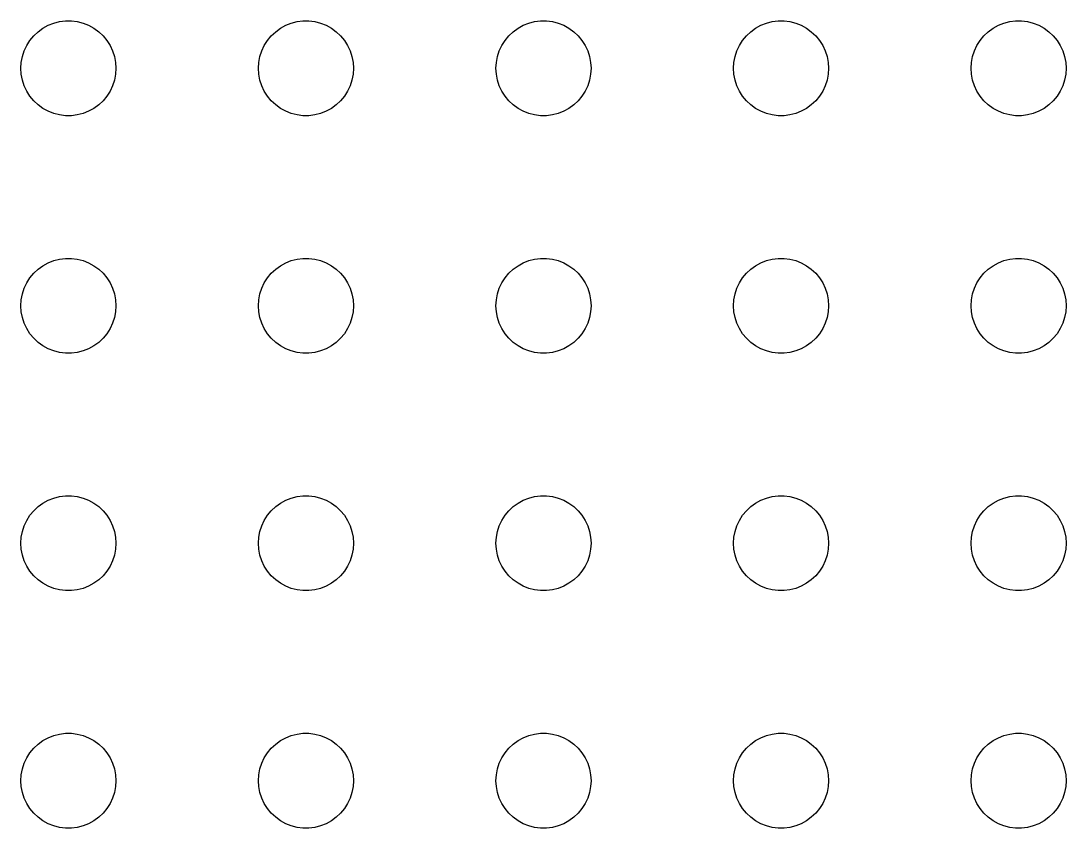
# Model space of a CAD drawing. Header units: metres. Extents: x -134 to 134, y 62 to 166.
# Drawn here: x 66 to 99, y 112.5 to 138 of the extents above; entities that cross this region are included whole.
import ezdxf

# ---------------------------------------------------------------- set-up
doc = ezdxf.new("R2010")
doc.units = ezdxf.units.M

msp = doc.modelspace()

# ---------------------------------------------------------------- linework, layer by layer
for p, q in [((67.0365, 137.927), (67.2189, 137.973)), ((67.2189, 137.973), (67.4058, 137.997)), ((67.4058, 137.997), (67.5942, 137.997)), ((67.5942, 137.997), (67.7811, 137.973)), ((67.7811, 137.973), (67.9635, 137.927)), ((74.5365, 137.927), (74.7189, 137.973)), ((74.7189, 137.973), (74.9058, 137.997)), ((74.9058, 137.997), (75.0942, 137.997)), ((75.0942, 137.997), (75.2811, 137.973)), ((75.2811, 137.973), (75.4635, 137.927)), ((82.0365, 137.927), (82.2189, 137.973)), ((82.2189, 137.973), (82.4058, 137.997)), ((82.4058, 137.997), (82.5942, 137.997)), ((82.5942, 137.997), (82.7811, 137.973)), ((82.7811, 137.973), (82.9635, 137.927)), ((89.5365, 137.927), (89.7189, 137.973)), ((89.7189, 137.973), (89.9058, 137.997)), ((89.9058, 137.997), (90.0942, 137.997)), ((90.0942, 137.997), (90.2811, 137.973)), ((90.2811, 137.973), (90.4635, 137.927)), ((97.0365, 137.927), (97.2189, 137.973)), ((97.2189, 137.973), (97.4058, 137.997)), ((97.4058, 137.997), (97.5942, 137.997)), ((97.5942, 137.997), (97.7811, 137.973)), ((97.7811, 137.973), (97.9635, 137.927)), ((66.4065, 137.527), (66.5439, 137.656)), ((66.5439, 137.656), (66.6963, 137.766)), ((66.6963, 137.766), (66.8613, 137.857)), ((66.8613, 137.857), (67.0365, 137.927)), ((67.9635, 137.927), (68.1387, 137.857)), ((68.1387, 137.857), (68.3037, 137.766)), ((68.3037, 137.766), (68.4561, 137.656)), ((68.4561, 137.656), (68.5934, 137.527)), ((73.9065, 137.527), (74.0439, 137.656)), ((74.0439, 137.656), (74.1963, 137.766)), ((74.1963, 137.766), (74.3613, 137.857)), ((74.3613, 137.857), (74.5365, 137.927)), ((75.4635, 137.927), (75.6387, 137.857)), ((75.6387, 137.857), (75.8037, 137.766)), ((75.8037, 137.766), (75.9561, 137.656)), ((75.9561, 137.656), (76.0934, 137.527)), ((81.4065, 137.527), (81.5439, 137.656)), ((81.5439, 137.656), (81.6963, 137.766)), ((81.6963, 137.766), (81.8613, 137.857)), ((81.8613, 137.857), (82.0365, 137.927)), ((82.9635, 137.927), (83.1387, 137.857)), ((83.1387, 137.857), (83.3037, 137.766)), ((83.3037, 137.766), (83.4561, 137.656)), ((83.4561, 137.656), (83.5934, 137.527)), ((88.9065, 137.527), (89.0439, 137.656)), ((89.0439, 137.656), (89.1963, 137.766)), ((89.1963, 137.766), (89.3613, 137.857)), ((89.3613, 137.857), (89.5365, 137.927)), ((90.4635, 137.927), (90.6387, 137.857)), ((90.6387, 137.857), (90.8037, 137.766)), ((90.8037, 137.766), (90.9561, 137.656)), ((90.9561, 137.656), (91.0934, 137.527)), ((96.4065, 137.527), (96.5439, 137.656)), ((96.5439, 137.656), (96.6963, 137.766)), ((96.6963, 137.766), (96.8613, 137.857)), ((96.8613, 137.857), (97.0365, 137.927)), ((97.9635, 137.927), (98.1387, 137.857)), ((98.1387, 137.857), (98.3037, 137.766)), ((98.3037, 137.766), (98.4561, 137.656)), ((98.4561, 137.656), (98.5934, 137.527)), ((66.1855, 137.223), (66.2865, 137.382)), ((66.2865, 137.382), (66.4065, 137.527)), ((68.5934, 137.527), (68.7135, 137.382)), ((68.7135, 137.382), (68.8145, 137.223)), ((73.6855, 137.223), (73.7865, 137.382)), ((73.7865, 137.382), (73.9065, 137.527)), ((76.0934, 137.527), (76.2135, 137.382)), ((76.2135, 137.382), (76.3145, 137.223)), ((81.1855, 137.223), (81.2865, 137.382)), ((81.2865, 137.382), (81.4065, 137.527)), ((83.5934, 137.527), (83.7135, 137.382)), ((83.7135, 137.382), (83.8145, 137.223)), ((88.6855, 137.223), (88.7865, 137.382)), ((88.7865, 137.382), (88.9065, 137.527)), ((91.0934, 137.527), (91.2135, 137.382)), ((91.2135, 137.382), (91.3145, 137.223)), ((96.1855, 137.223), (96.2865, 137.382)), ((96.2865, 137.382), (96.4065, 137.527)), ((98.5934, 137.527), (98.7135, 137.382)), ((98.7135, 137.382), (98.8145, 137.223)), ((66.0471, 136.873), (66.1053, 137.052)), ((66.1053, 137.052), (66.1855, 137.223)), ((68.8145, 137.223), (68.8947, 137.052)), ((68.8947, 137.052), (68.9529, 136.873)), ((73.5471, 136.873), (73.6053, 137.052)), ((73.6053, 137.052), (73.6855, 137.223)), ((76.3145, 137.223), (76.3947, 137.052)), ((76.3947, 137.052), (76.4529, 136.873)), ((81.0471, 136.873), (81.1053, 137.052)), ((81.1053, 137.052), (81.1855, 137.223)), ((83.8145, 137.223), (83.8947, 137.052)), ((83.8947, 137.052), (83.9529, 136.873)), ((88.5471, 136.873), (88.6053, 137.052)), ((88.6053, 137.052), (88.6855, 137.223)), ((91.3145, 137.223), (91.3947, 137.052)), ((91.3947, 137.052), (91.4529, 136.873)), ((96.0471, 136.873), (96.1053, 137.052)), ((96.1053, 137.052), (96.1855, 137.223)), ((98.8145, 137.223), (98.8947, 137.052)), ((98.8947, 137.052), (98.9529, 136.873)), ((66, 136.5), (66.0118, 136.688)), ((66.0118, 136.688), (66.0471, 136.873)), ((68.9529, 136.873), (68.9882, 136.688)), ((68.9882, 136.688), (69, 136.5)), ((73.5, 136.5), (73.5118, 136.688)), ((73.5118, 136.688), (73.5471, 136.873)), ((76.4529, 136.873), (76.4882, 136.688)), ((76.4882, 136.688), (76.5, 136.5)), ((81, 136.5), (81.0118, 136.688)), ((81.0118, 136.688), (81.0471, 136.873)), ((83.9529, 136.873), (83.9882, 136.688)), ((83.9882, 136.688), (84, 136.5)), ((88.5, 136.5), (88.5118, 136.688)), ((88.5118, 136.688), (88.5471, 136.873)), ((91.4529, 136.873), (91.4882, 136.688)), ((91.4882, 136.688), (91.5, 136.5)), ((96, 136.5), (96.0118, 136.688)), ((96.0118, 136.688), (96.0471, 136.873)), ((98.9529, 136.873), (98.9882, 136.688)), ((98.9882, 136.688), (99, 136.5)), ((66.0118, 136.312), (66, 136.5)), ((66.0471, 136.127), (66.0118, 136.312)), ((68.9882, 136.312), (68.9529, 136.127)), ((69, 136.5), (68.9882, 136.312)), ((73.5118, 136.312), (73.5, 136.5)), ((73.5471, 136.127), (73.5118, 136.312)), ((76.4882, 136.312), (76.4529, 136.127)), ((76.5, 136.5), (76.4882, 136.312)), ((81.0118, 136.312), (81, 136.5)), ((81.0471, 136.127), (81.0118, 136.312)), ((83.9882, 136.312), (83.9529, 136.127)), ((84, 136.5), (83.9882, 136.312)), ((88.5118, 136.312), (88.5, 136.5)), ((88.5471, 136.127), (88.5118, 136.312)), ((91.4882, 136.312), (91.4529, 136.127)), ((91.5, 136.5), (91.4882, 136.312)), ((96.0118, 136.312), (96, 136.5)), ((96.0471, 136.127), (96.0118, 136.312)), ((98.9882, 136.312), (98.9529, 136.127)), ((99, 136.5), (98.9882, 136.312)), ((66.1053, 135.948), (66.0471, 136.127)), ((68.9529, 136.127), (68.8947, 135.948)), ((73.6053, 135.948), (73.5471, 136.127)), ((76.4529, 136.127), (76.3947, 135.948)), ((81.1053, 135.948), (81.0471, 136.127)), ((83.9529, 136.127), (83.8947, 135.948)), ((88.6053, 135.948), (88.5471, 136.127)), ((91.4529, 136.127), (91.3947, 135.948)), ((96.1053, 135.948), (96.0471, 136.127)), ((98.9529, 136.127), (98.8947, 135.948)), ((66.1855, 135.777), (66.1053, 135.948)), ((66.2865, 135.618), (66.1855, 135.777)), ((68.8145, 135.777), (68.7135, 135.618)), ((68.8947, 135.948), (68.8145, 135.777)), ((73.6855, 135.777), (73.6053, 135.948)), ((73.7865, 135.618), (73.6855, 135.777)), ((76.3145, 135.777), (76.2135, 135.618)), ((76.3947, 135.948), (76.3145, 135.777)), ((81.1855, 135.777), (81.1053, 135.948)), ((81.2865, 135.618), (81.1855, 135.777)), ((83.8145, 135.777), (83.7135, 135.618)), ((83.8947, 135.948), (83.8145, 135.777)), ((88.6855, 135.777), (88.6053, 135.948)), ((88.7865, 135.618), (88.6855, 135.777)), ((91.3145, 135.777), (91.2135, 135.618)), ((91.3947, 135.948), (91.3145, 135.777)), ((96.1855, 135.777), (96.1053, 135.948)), ((96.2865, 135.618), (96.1855, 135.777)), ((98.8145, 135.777), (98.7135, 135.618)), ((98.8947, 135.948), (98.8145, 135.777)), ((66.4065, 135.473), (66.2865, 135.618)), ((66.5439, 135.344), (66.4065, 135.473)), ((66.6963, 135.234), (66.5439, 135.344)), ((68.4561, 135.344), (68.3037, 135.234)), ((68.5934, 135.473), (68.4561, 135.344)), ((68.7135, 135.618), (68.5934, 135.473)), ((73.9065, 135.473), (73.7865, 135.618)), ((74.0439, 135.344), (73.9065, 135.473)), ((74.1963, 135.234), (74.0439, 135.344)), ((75.9561, 135.344), (75.8037, 135.234)), ((76.0934, 135.473), (75.9561, 135.344)), ((76.2135, 135.618), (76.0934, 135.473)), ((81.4065, 135.473), (81.2865, 135.618)), ((81.5439, 135.344), (81.4065, 135.473)), ((81.6963, 135.234), (81.5439, 135.344)), ((83.4561, 135.344), (83.3037, 135.234)), ((83.5934, 135.473), (83.4561, 135.344)), ((83.7135, 135.618), (83.5934, 135.473)), ((88.9065, 135.473), (88.7865, 135.618)), ((89.0439, 135.344), (88.9065, 135.473)), ((89.1963, 135.234), (89.0439, 135.344)), ((90.9561, 135.344), (90.8037, 135.234)), ((91.0934, 135.473), (90.9561, 135.344)), ((91.2135, 135.618), (91.0934, 135.473)), ((96.4065, 135.473), (96.2865, 135.618)), ((96.5439, 135.344), (96.4065, 135.473)), ((96.6963, 135.234), (96.5439, 135.344)), ((98.4561, 135.344), (98.3037, 135.234)), ((98.5934, 135.473), (98.4561, 135.344)), ((98.7135, 135.618), (98.5934, 135.473)), ((66.8613, 135.143), (66.6963, 135.234)), ((67.0365, 135.073), (66.8613, 135.143)), ((67.2189, 135.027), (67.0365, 135.073)), ((67.4058, 135.003), (67.2189, 135.027)), ((67.5942, 135.003), (67.4058, 135.003)), ((67.7811, 135.027), (67.5942, 135.003)), ((67.9635, 135.073), (67.7811, 135.027)), ((68.1387, 135.143), (67.9635, 135.073)), ((68.3037, 135.234), (68.1387, 135.143)), ((74.3613, 135.143), (74.1963, 135.234)), ((74.5365, 135.073), (74.3613, 135.143)), ((74.7189, 135.027), (74.5365, 135.073)), ((74.9058, 135.003), (74.7189, 135.027)), ((75.0942, 135.003), (74.9058, 135.003)), ((75.2811, 135.027), (75.0942, 135.003)), ((75.4635, 135.073), (75.2811, 135.027)), ((75.6387, 135.143), (75.4635, 135.073)), ((75.8037, 135.234), (75.6387, 135.143)), ((81.8613, 135.143), (81.6963, 135.234)), ((82.0365, 135.073), (81.8613, 135.143)), ((82.2189, 135.027), (82.0365, 135.073)), ((82.4058, 135.003), (82.2189, 135.027)), ((82.5942, 135.003), (82.4058, 135.003)), ((82.7811, 135.027), (82.5942, 135.003)), ((82.9635, 135.073), (82.7811, 135.027)), ((83.1387, 135.143), (82.9635, 135.073)), ((83.3037, 135.234), (83.1387, 135.143)), ((89.3613, 135.143), (89.1963, 135.234)), ((89.5365, 135.073), (89.3613, 135.143)), ((89.7189, 135.027), (89.5365, 135.073)), ((89.9058, 135.003), (89.7189, 135.027)), ((90.0942, 135.003), (89.9058, 135.003)), ((90.2811, 135.027), (90.0942, 135.003)), ((90.4635, 135.073), (90.2811, 135.027)), ((90.6387, 135.143), (90.4635, 135.073)), ((90.8037, 135.234), (90.6387, 135.143)), ((96.8613, 135.143), (96.6963, 135.234)), ((97.0365, 135.073), (96.8613, 135.143)), ((97.2189, 135.027), (97.0365, 135.073)), ((97.4058, 135.003), (97.2189, 135.027)), ((97.5942, 135.003), (97.4058, 135.003)), ((97.7811, 135.027), (97.5942, 135.003)), ((97.9635, 135.073), (97.7811, 135.027)), ((98.1387, 135.143), (97.9635, 135.073)), ((98.3037, 135.234), (98.1387, 135.143)), ((66.6963, 130.266), (66.8613, 130.357)), ((66.8613, 130.357), (67.0365, 130.427)), ((67.0365, 130.427), (67.2189, 130.473)), ((67.2189, 130.473), (67.4058, 130.497)), ((67.4058, 130.497), (67.5942, 130.497)), ((67.5942, 130.497), (67.7811, 130.473)), ((67.7811, 130.473), (67.9635, 130.427)), ((67.9635, 130.427), (68.1387, 130.357)), ((68.1387, 130.357), (68.3037, 130.266)), ((74.1963, 130.266), (74.3613, 130.357)), ((74.3613, 130.357), (74.5365, 130.427)), ((74.5365, 130.427), (74.7189, 130.473)), ((74.7189, 130.473), (74.9058, 130.497)), ((74.9058, 130.497), (75.0942, 130.497)), ((75.0942, 130.497), (75.2811, 130.473)), ((75.2811, 130.473), (75.4635, 130.427)), ((75.4635, 130.427), (75.6387, 130.357)), ((75.6387, 130.357), (75.8037, 130.266)), ((81.6963, 130.266), (81.8613, 130.357)), ((81.8613, 130.357), (82.0365, 130.427)), ((82.0365, 130.427), (82.2189, 130.473)), ((82.2189, 130.473), (82.4058, 130.497)), ((82.4058, 130.497), (82.5942, 130.497)), ((82.5942, 130.497), (82.7811, 130.473)), ((82.7811, 130.473), (82.9635, 130.427)), ((82.9635, 130.427), (83.1387, 130.357)), ((83.1387, 130.357), (83.3037, 130.266)), ((89.1963, 130.266), (89.3613, 130.357)), ((89.3613, 130.357), (89.5365, 130.427)), ((89.5365, 130.427), (89.7189, 130.473)), ((89.7189, 130.473), (89.9058, 130.497)), ((89.9058, 130.497), (90.0942, 130.497)), ((90.0942, 130.497), (90.2811, 130.473)), ((90.2811, 130.473), (90.4635, 130.427)), ((90.4635, 130.427), (90.6387, 130.357)), ((90.6387, 130.357), (90.8037, 130.266)), ((96.6963, 130.266), (96.8613, 130.357)), ((96.8613, 130.357), (97.0365, 130.427)), ((97.0365, 130.427), (97.2189, 130.473)), ((97.2189, 130.473), (97.4058, 130.497)), ((97.4058, 130.497), (97.5942, 130.497)), ((97.5942, 130.497), (97.7811, 130.473)), ((97.7811, 130.473), (97.9635, 130.427)), ((97.9635, 130.427), (98.1387, 130.357)), ((98.1387, 130.357), (98.3037, 130.266)), ((66.2865, 129.882), (66.4065, 130.027)), ((66.4065, 130.027), (66.5439, 130.156)), ((66.5439, 130.156), (66.6963, 130.266)), ((68.3037, 130.266), (68.4561, 130.156)), ((68.4561, 130.156), (68.5934, 130.027)), ((68.5934, 130.027), (68.7135, 129.882)), ((73.7865, 129.882), (73.9065, 130.027)), ((73.9065, 130.027), (74.0439, 130.156)), ((74.0439, 130.156), (74.1963, 130.266)), ((75.8037, 130.266), (75.9561, 130.156)), ((75.9561, 130.156), (76.0934, 130.027)), ((76.0934, 130.027), (76.2135, 129.882)), ((81.2865, 129.882), (81.4065, 130.027)), ((81.4065, 130.027), (81.5439, 130.156)), ((81.5439, 130.156), (81.6963, 130.266)), ((83.3037, 130.266), (83.4561, 130.156)), ((83.4561, 130.156), (83.5934, 130.027)), ((83.5934, 130.027), (83.7135, 129.882)), ((88.7865, 129.882), (88.9065, 130.027)), ((88.9065, 130.027), (89.0439, 130.156)), ((89.0439, 130.156), (89.1963, 130.266)), ((90.8037, 130.266), (90.9561, 130.156)), ((90.9561, 130.156), (91.0934, 130.027)), ((91.0934, 130.027), (91.2135, 129.882)), ((96.2865, 129.882), (96.4065, 130.027)), ((96.4065, 130.027), (96.5439, 130.156)), ((96.5439, 130.156), (96.6963, 130.266)), ((98.3037, 130.266), (98.4561, 130.156)), ((98.4561, 130.156), (98.5934, 130.027)), ((98.5934, 130.027), (98.7135, 129.882)), ((66.1053, 129.552), (66.1855, 129.723)), ((66.1855, 129.723), (66.2865, 129.882)), ((68.7135, 129.882), (68.8145, 129.723)), ((68.8145, 129.723), (68.8947, 129.552)), ((73.6053, 129.552), (73.6855, 129.723)), ((73.6855, 129.723), (73.7865, 129.882)), ((76.2135, 129.882), (76.3145, 129.723)), ((76.3145, 129.723), (76.3947, 129.552)), ((81.1053, 129.552), (81.1855, 129.723)), ((81.1855, 129.723), (81.2865, 129.882)), ((83.7135, 129.882), (83.8145, 129.723)), ((83.8145, 129.723), (83.8947, 129.552)), ((88.6053, 129.552), (88.6855, 129.723)), ((88.6855, 129.723), (88.7865, 129.882)), ((91.2135, 129.882), (91.3145, 129.723)), ((91.3145, 129.723), (91.3947, 129.552)), ((96.1053, 129.552), (96.1855, 129.723)), ((96.1855, 129.723), (96.2865, 129.882)), ((98.7135, 129.882), (98.8145, 129.723)), ((98.8145, 129.723), (98.8947, 129.552)), ((66.0118, 129.188), (66.0471, 129.373)), ((66.0471, 129.373), (66.1053, 129.552)), ((68.8947, 129.552), (68.9529, 129.373)), ((68.9529, 129.373), (68.9882, 129.188)), ((73.5118, 129.188), (73.5471, 129.373)), ((73.5471, 129.373), (73.6053, 129.552)), ((76.3947, 129.552), (76.4529, 129.373)), ((76.4529, 129.373), (76.4882, 129.188)), ((81.0118, 129.188), (81.0471, 129.373)), ((81.0471, 129.373), (81.1053, 129.552)), ((83.8947, 129.552), (83.9529, 129.373)), ((83.9529, 129.373), (83.9882, 129.188)), ((88.5118, 129.188), (88.5471, 129.373)), ((88.5471, 129.373), (88.6053, 129.552)), ((91.3947, 129.552), (91.4529, 129.373)), ((91.4529, 129.373), (91.4882, 129.188)), ((96.0118, 129.188), (96.0471, 129.373)), ((96.0471, 129.373), (96.1053, 129.552)), ((98.8947, 129.552), (98.9529, 129.373)), ((98.9529, 129.373), (98.9882, 129.188)), ((66, 129), (66.0118, 129.188)), ((68.9882, 129.188), (69, 129)), ((73.5, 129), (73.5118, 129.188)), ((76.4882, 129.188), (76.5, 129)), ((81, 129), (81.0118, 129.188)), ((83.9882, 129.188), (84, 129)), ((88.5, 129), (88.5118, 129.188)), ((91.4882, 129.188), (91.5, 129)), ((96, 129), (96.0118, 129.188)), ((98.9882, 129.188), (99, 129)), ((66.0118, 128.812), (66, 129)), ((66.0471, 128.627), (66.0118, 128.812)), ((68.9882, 128.812), (68.9529, 128.627)), ((69, 129), (68.9882, 128.812)), ((73.5118, 128.812), (73.5, 129)), ((73.5471, 128.627), (73.5118, 128.812)), ((76.4882, 128.812), (76.4529, 128.627)), ((76.5, 129), (76.4882, 128.812)), ((81.0118, 128.812), (81, 129)), ((81.0471, 128.627), (81.0118, 128.812)), ((83.9882, 128.812), (83.9529, 128.627)), ((84, 129), (83.9882, 128.812)), ((88.5118, 128.812), (88.5, 129)), ((88.5471, 128.627), (88.5118, 128.812)), ((91.4882, 128.812), (91.4529, 128.627)), ((91.5, 129), (91.4882, 128.812)), ((96.0118, 128.812), (96, 129)), ((96.0471, 128.627), (96.0118, 128.812)), ((98.9882, 128.812), (98.9529, 128.627)), ((99, 129), (98.9882, 128.812)), ((66.1053, 128.448), (66.0471, 128.627)), ((66.1855, 128.277), (66.1053, 128.448)), ((68.8947, 128.448), (68.8145, 128.277)), ((68.9529, 128.627), (68.8947, 128.448)), ((73.6053, 128.448), (73.5471, 128.627)), ((73.6855, 128.277), (73.6053, 128.448)), ((76.3947, 128.448), (76.3145, 128.277)), ((76.4529, 128.627), (76.3947, 128.448)), ((81.1053, 128.448), (81.0471, 128.627)), ((81.1855, 128.277), (81.1053, 128.448)), ((83.8947, 128.448), (83.8145, 128.277)), ((83.9529, 128.627), (83.8947, 128.448)), ((88.6053, 128.448), (88.5471, 128.627)), ((88.6855, 128.277), (88.6053, 128.448)), ((91.3947, 128.448), (91.3145, 128.277)), ((91.4529, 128.627), (91.3947, 128.448)), ((96.1053, 128.448), (96.0471, 128.627)), ((96.1855, 128.277), (96.1053, 128.448)), ((98.8947, 128.448), (98.8145, 128.277)), ((98.9529, 128.627), (98.8947, 128.448)), ((66.2865, 128.118), (66.1855, 128.277)), ((66.4065, 127.973), (66.2865, 128.118)), ((68.7135, 128.118), (68.5934, 127.973)), ((68.8145, 128.277), (68.7135, 128.118)), ((73.7865, 128.118), (73.6855, 128.277)), ((73.9065, 127.973), (73.7865, 128.118)), ((76.2135, 128.118), (76.0934, 127.973)), ((76.3145, 128.277), (76.2135, 128.118)), ((81.2865, 128.118), (81.1855, 128.277)), ((81.4065, 127.973), (81.2865, 128.118)), ((83.7135, 128.118), (83.5934, 127.973)), ((83.8145, 128.277), (83.7135, 128.118)), ((88.7865, 128.118), (88.6855, 128.277)), ((88.9065, 127.973), (88.7865, 128.118)), ((91.2135, 128.118), (91.0934, 127.973)), ((91.3145, 128.277), (91.2135, 128.118)), ((96.2865, 128.118), (96.1855, 128.277)), ((96.4065, 127.973), (96.2865, 128.118)), ((98.7135, 128.118), (98.5934, 127.973)), ((98.8145, 128.277), (98.7135, 128.118)), ((66.5439, 127.844), (66.4065, 127.973)), ((66.6963, 127.734), (66.5439, 127.844)), ((66.8613, 127.643), (66.6963, 127.734)), ((68.3037, 127.734), (68.1387, 127.643)), ((68.4561, 127.844), (68.3037, 127.734)), ((68.5934, 127.973), (68.4561, 127.844)), ((74.0439, 127.844), (73.9065, 127.973)), ((74.1963, 127.734), (74.0439, 127.844)), ((74.3613, 127.643), (74.1963, 127.734)), ((75.8037, 127.734), (75.6387, 127.643)), ((75.9561, 127.844), (75.8037, 127.734)), ((76.0934, 127.973), (75.9561, 127.844)), ((81.5439, 127.844), (81.4065, 127.973)), ((81.6963, 127.734), (81.5439, 127.844)), ((81.8613, 127.643), (81.6963, 127.734)), ((83.3037, 127.734), (83.1387, 127.643)), ((83.4561, 127.844), (83.3037, 127.734)), ((83.5934, 127.973), (83.4561, 127.844)), ((89.0439, 127.844), (88.9065, 127.973)), ((89.1963, 127.734), (89.0439, 127.844)), ((89.3613, 127.643), (89.1963, 127.734)), ((90.8037, 127.734), (90.6387, 127.643)), ((90.9561, 127.844), (90.8037, 127.734)), ((91.0934, 127.973), (90.9561, 127.844)), ((96.5439, 127.844), (96.4065, 127.973)), ((96.6963, 127.734), (96.5439, 127.844)), ((96.8613, 127.643), (96.6963, 127.734)), ((98.3037, 127.734), (98.1387, 127.643)), ((98.4561, 127.844), (98.3037, 127.734)), ((98.5934, 127.973), (98.4561, 127.844)), ((67.0365, 127.573), (66.8613, 127.643)), ((67.2189, 127.527), (67.0365, 127.573)), ((67.4058, 127.503), (67.2189, 127.527)), ((67.5942, 127.503), (67.4058, 127.503)), ((67.7811, 127.527), (67.5942, 127.503)), ((67.9635, 127.573), (67.7811, 127.527)), ((68.1387, 127.643), (67.9635, 127.573)), ((74.5365, 127.573), (74.3613, 127.643)), ((74.7189, 127.527), (74.5365, 127.573)), ((74.9058, 127.503), (74.7189, 127.527)), ((75.0942, 127.503), (74.9058, 127.503)), ((75.2811, 127.527), (75.0942, 127.503)), ((75.4635, 127.573), (75.2811, 127.527)), ((75.6387, 127.643), (75.4635, 127.573)), ((82.0365, 127.573), (81.8613, 127.643)), ((82.2189, 127.527), (82.0365, 127.573)), ((82.4058, 127.503), (82.2189, 127.527)), ((82.5942, 127.503), (82.4058, 127.503)), ((82.7811, 127.527), (82.5942, 127.503)), ((82.9635, 127.573), (82.7811, 127.527)), ((83.1387, 127.643), (82.9635, 127.573)), ((89.5365, 127.573), (89.3613, 127.643)), ((89.7189, 127.527), (89.5365, 127.573)), ((89.9058, 127.503), (89.7189, 127.527)), ((90.0942, 127.503), (89.9058, 127.503)), ((90.2811, 127.527), (90.0942, 127.503)), ((90.4635, 127.573), (90.2811, 127.527)), ((90.6387, 127.643), (90.4635, 127.573)), ((97.0365, 127.573), (96.8613, 127.643)), ((97.2189, 127.527), (97.0365, 127.573)), ((97.4058, 127.503), (97.2189, 127.527)), ((97.5942, 127.503), (97.4058, 127.503)), ((97.7811, 127.527), (97.5942, 127.503)), ((97.9635, 127.573), (97.7811, 127.527)), ((98.1387, 127.643), (97.9635, 127.573)), ((66.5439, 122.656), (66.6963, 122.766)), ((66.6963, 122.766), (66.8613, 122.857)), ((66.8613, 122.857), (67.0365, 122.927)), ((67.0365, 122.927), (67.2189, 122.973)), ((67.2189, 122.973), (67.4058, 122.997)), ((67.4058, 122.997), (67.5942, 122.997)), ((67.5942, 122.997), (67.7811, 122.973)), ((67.7811, 122.973), (67.9635, 122.927)), ((67.9635, 122.927), (68.1387, 122.857)), ((68.1387, 122.857), (68.3037, 122.766)), ((68.3037, 122.766), (68.4561, 122.656)), ((74.0439, 122.656), (74.1963, 122.766)), ((74.1963, 122.766), (74.3613, 122.857)), ((74.3613, 122.857), (74.5365, 122.927)), ((74.5365, 122.927), (74.7189, 122.973)), ((74.7189, 122.973), (74.9058, 122.997)), ((74.9058, 122.997), (75.0942, 122.997)), ((75.0942, 122.997), (75.2811, 122.973)), ((75.2811, 122.973), (75.4635, 122.927)), ((75.4635, 122.927), (75.6387, 122.857)), ((75.6387, 122.857), (75.8037, 122.766)), ((75.8037, 122.766), (75.9561, 122.656)), ((81.5439, 122.656), (81.6963, 122.766)), ((81.6963, 122.766), (81.8613, 122.857)), ((81.8613, 122.857), (82.0365, 122.927)), ((82.0365, 122.927), (82.2189, 122.973)), ((82.2189, 122.973), (82.4058, 122.997)), ((82.4058, 122.997), (82.5942, 122.997)), ((82.5942, 122.997), (82.7811, 122.973)), ((82.7811, 122.973), (82.9635, 122.927)), ((82.9635, 122.927), (83.1387, 122.857)), ((83.1387, 122.857), (83.3037, 122.766)), ((83.3037, 122.766), (83.4561, 122.656)), ((89.0439, 122.656), (89.1963, 122.766)), ((89.1963, 122.766), (89.3613, 122.857)), ((89.3613, 122.857), (89.5365, 122.927)), ((89.5365, 122.927), (89.7189, 122.973)), ((89.7189, 122.973), (89.9058, 122.997)), ((89.9058, 122.997), (90.0942, 122.997)), ((90.0942, 122.997), (90.2811, 122.973)), ((90.2811, 122.973), (90.4635, 122.927)), ((90.4635, 122.927), (90.6387, 122.857)), ((90.6387, 122.857), (90.8037, 122.766)), ((90.8037, 122.766), (90.9561, 122.656)), ((96.5439, 122.656), (96.6963, 122.766)), ((96.6963, 122.766), (96.8613, 122.857)), ((96.8613, 122.857), (97.0365, 122.927)), ((97.0365, 122.927), (97.2189, 122.973)), ((97.2189, 122.973), (97.4058, 122.997)), ((97.4058, 122.997), (97.5942, 122.997)), ((97.5942, 122.997), (97.7811, 122.973)), ((97.7811, 122.973), (97.9635, 122.927)), ((97.9635, 122.927), (98.1387, 122.857)), ((98.1387, 122.857), (98.3037, 122.766)), ((98.3037, 122.766), (98.4561, 122.656)), ((66.2865, 122.382), (66.4065, 122.527)), ((66.4065, 122.527), (66.5439, 122.656)), ((68.4561, 122.656), (68.5934, 122.527)), ((68.5934, 122.527), (68.7135, 122.382)), ((73.7865, 122.382), (73.9065, 122.527)), ((73.9065, 122.527), (74.0439, 122.656)), ((75.9561, 122.656), (76.0934, 122.527)), ((76.0934, 122.527), (76.2135, 122.382)), ((81.2865, 122.382), (81.4065, 122.527)), ((81.4065, 122.527), (81.5439, 122.656)), ((83.4561, 122.656), (83.5934, 122.527)), ((83.5934, 122.527), (83.7135, 122.382)), ((88.7865, 122.382), (88.9065, 122.527)), ((88.9065, 122.527), (89.0439, 122.656)), ((90.9561, 122.656), (91.0934, 122.527)), ((91.0934, 122.527), (91.2135, 122.382)), ((96.2865, 122.382), (96.4065, 122.527)), ((96.4065, 122.527), (96.5439, 122.656)), ((98.4561, 122.656), (98.5934, 122.527)), ((98.5934, 122.527), (98.7135, 122.382)), ((66.1053, 122.052), (66.1855, 122.223)), ((66.1855, 122.223), (66.2865, 122.382)), ((68.7135, 122.382), (68.8145, 122.223)), ((68.8145, 122.223), (68.8947, 122.052)), ((73.6053, 122.052), (73.6855, 122.223)), ((73.6855, 122.223), (73.7865, 122.382)), ((76.2135, 122.382), (76.3145, 122.223)), ((76.3145, 122.223), (76.3947, 122.052)), ((81.1053, 122.052), (81.1855, 122.223)), ((81.1855, 122.223), (81.2865, 122.382)), ((83.7135, 122.382), (83.8145, 122.223)), ((83.8145, 122.223), (83.8947, 122.052)), ((88.6053, 122.052), (88.6855, 122.223)), ((88.6855, 122.223), (88.7865, 122.382)), ((91.2135, 122.382), (91.3145, 122.223)), ((91.3145, 122.223), (91.3947, 122.052)), ((96.1053, 122.052), (96.1855, 122.223)), ((96.1855, 122.223), (96.2865, 122.382)), ((98.7135, 122.382), (98.8145, 122.223)), ((98.8145, 122.223), (98.8947, 122.052)), ((66.0118, 121.688), (66.0471, 121.873)), ((66.0471, 121.873), (66.1053, 122.052)), ((68.8947, 122.052), (68.9529, 121.873)), ((68.9529, 121.873), (68.9882, 121.688)), ((73.5118, 121.688), (73.5471, 121.873)), ((73.5471, 121.873), (73.6053, 122.052)), ((76.3947, 122.052), (76.4529, 121.873)), ((76.4529, 121.873), (76.4882, 121.688)), ((81.0118, 121.688), (81.0471, 121.873)), ((81.0471, 121.873), (81.1053, 122.052)), ((83.8947, 122.052), (83.9529, 121.873)), ((83.9529, 121.873), (83.9882, 121.688)), ((88.5118, 121.688), (88.5471, 121.873)), ((88.5471, 121.873), (88.6053, 122.052)), ((91.3947, 122.052), (91.4529, 121.873)), ((91.4529, 121.873), (91.4882, 121.688)), ((96.0118, 121.688), (96.0471, 121.873)), ((96.0471, 121.873), (96.1053, 122.052)), ((98.8947, 122.052), (98.9529, 121.873)), ((98.9529, 121.873), (98.9882, 121.688)), ((66, 121.5), (66.0118, 121.688)), ((66.0118, 121.312), (66, 121.5)), ((68.9882, 121.688), (69, 121.5)), ((69, 121.5), (68.9882, 121.312)), ((73.5, 121.5), (73.5118, 121.688)), ((73.5118, 121.312), (73.5, 121.5)), ((76.4882, 121.688), (76.5, 121.5)), ((76.5, 121.5), (76.4882, 121.312)), ((81, 121.5), (81.0118, 121.688)), ((81.0118, 121.312), (81, 121.5)), ((83.9882, 121.688), (84, 121.5)), ((84, 121.5), (83.9882, 121.312)), ((88.5, 121.5), (88.5118, 121.688)), ((88.5118, 121.312), (88.5, 121.5)), ((91.4882, 121.688), (91.5, 121.5)), ((91.5, 121.5), (91.4882, 121.312)), ((96, 121.5), (96.0118, 121.688)), ((96.0118, 121.312), (96, 121.5)), ((98.9882, 121.688), (99, 121.5)), ((99, 121.5), (98.9882, 121.312)), ((66.0471, 121.127), (66.0118, 121.312)), ((66.1053, 120.948), (66.0471, 121.127)), ((68.9529, 121.127), (68.8947, 120.948)), ((68.9882, 121.312), (68.9529, 121.127)), ((73.5471, 121.127), (73.5118, 121.312)), ((73.6053, 120.948), (73.5471, 121.127)), ((76.4529, 121.127), (76.3947, 120.948)), ((76.4882, 121.312), (76.4529, 121.127)), ((81.0471, 121.127), (81.0118, 121.312)), ((81.1053, 120.948), (81.0471, 121.127)), ((83.9529, 121.127), (83.8947, 120.948)), ((83.9882, 121.312), (83.9529, 121.127)), ((88.5471, 121.127), (88.5118, 121.312)), ((88.6053, 120.948), (88.5471, 121.127)), ((91.4529, 121.127), (91.3947, 120.948)), ((91.4882, 121.312), (91.4529, 121.127)), ((96.0471, 121.127), (96.0118, 121.312)), ((96.1053, 120.948), (96.0471, 121.127)), ((98.9529, 121.127), (98.8947, 120.948)), ((98.9882, 121.312), (98.9529, 121.127)), ((66.1855, 120.777), (66.1053, 120.948)), ((68.8947, 120.948), (68.8145, 120.777)), ((73.6855, 120.777), (73.6053, 120.948)), ((76.3947, 120.948), (76.3145, 120.777)), ((81.1855, 120.777), (81.1053, 120.948)), ((83.8947, 120.948), (83.8145, 120.777)), ((88.6855, 120.777), (88.6053, 120.948)), ((91.3947, 120.948), (91.3145, 120.777)), ((96.1855, 120.777), (96.1053, 120.948)), ((98.8947, 120.948), (98.8145, 120.777)), ((66.2865, 120.618), (66.1855, 120.777)), ((66.4065, 120.473), (66.2865, 120.618)), ((66.5439, 120.344), (66.4065, 120.473)), ((68.5934, 120.473), (68.4561, 120.344)), ((68.7135, 120.618), (68.5934, 120.473)), ((68.8145, 120.777), (68.7135, 120.618)), ((73.7865, 120.618), (73.6855, 120.777)), ((73.9065, 120.473), (73.7865, 120.618)), ((74.0439, 120.344), (73.9065, 120.473)), ((76.0934, 120.473), (75.9561, 120.344)), ((76.2135, 120.618), (76.0934, 120.473)), ((76.3145, 120.777), (76.2135, 120.618)), ((81.2865, 120.618), (81.1855, 120.777)), ((81.4065, 120.473), (81.2865, 120.618)), ((81.5439, 120.344), (81.4065, 120.473)), ((83.5934, 120.473), (83.4561, 120.344)), ((83.7135, 120.618), (83.5934, 120.473)), ((83.8145, 120.777), (83.7135, 120.618)), ((88.7865, 120.618), (88.6855, 120.777)), ((88.9065, 120.473), (88.7865, 120.618)), ((89.0439, 120.344), (88.9065, 120.473)), ((91.0934, 120.473), (90.9561, 120.344)), ((91.2135, 120.618), (91.0934, 120.473)), ((91.3145, 120.777), (91.2135, 120.618)), ((96.2865, 120.618), (96.1855, 120.777)), ((96.4065, 120.473), (96.2865, 120.618)), ((96.5439, 120.344), (96.4065, 120.473)), ((98.5934, 120.473), (98.4561, 120.344)), ((98.7135, 120.618), (98.5934, 120.473)), ((98.8145, 120.777), (98.7135, 120.618)), ((66.6963, 120.234), (66.5439, 120.344)), ((66.8613, 120.143), (66.6963, 120.234)), ((67.0365, 120.073), (66.8613, 120.143)), ((68.1387, 120.143), (67.9635, 120.073)), ((68.3037, 120.234), (68.1387, 120.143)), ((68.4561, 120.344), (68.3037, 120.234)), ((74.1963, 120.234), (74.0439, 120.344)), ((74.3613, 120.143), (74.1963, 120.234)), ((74.5365, 120.073), (74.3613, 120.143)), ((75.6387, 120.143), (75.4635, 120.073)), ((75.8037, 120.234), (75.6387, 120.143)), ((75.9561, 120.344), (75.8037, 120.234)), ((81.6963, 120.234), (81.5439, 120.344)), ((81.8613, 120.143), (81.6963, 120.234)), ((82.0365, 120.073), (81.8613, 120.143)), ((83.1387, 120.143), (82.9635, 120.073)), ((83.3037, 120.234), (83.1387, 120.143)), ((83.4561, 120.344), (83.3037, 120.234)), ((89.1963, 120.234), (89.0439, 120.344)), ((89.3613, 120.143), (89.1963, 120.234)), ((89.5365, 120.073), (89.3613, 120.143)), ((90.6387, 120.143), (90.4635, 120.073)), ((90.8037, 120.234), (90.6387, 120.143)), ((90.9561, 120.344), (90.8037, 120.234)), ((96.6963, 120.234), (96.5439, 120.344)), ((96.8613, 120.143), (96.6963, 120.234)), ((97.0365, 120.073), (96.8613, 120.143)), ((98.1387, 120.143), (97.9635, 120.073)), ((98.3037, 120.234), (98.1387, 120.143)), ((98.4561, 120.344), (98.3037, 120.234)), ((67.2189, 120.027), (67.0365, 120.073)), ((67.4058, 120.003), (67.2189, 120.027)), ((67.5942, 120.003), (67.4058, 120.003)), ((67.7811, 120.027), (67.5942, 120.003)), ((67.9635, 120.073), (67.7811, 120.027)), ((74.7189, 120.027), (74.5365, 120.073)), ((74.9058, 120.003), (74.7189, 120.027)), ((75.0942, 120.003), (74.9058, 120.003)), ((75.2811, 120.027), (75.0942, 120.003)), ((75.4635, 120.073), (75.2811, 120.027)), ((82.2189, 120.027), (82.0365, 120.073)), ((82.4058, 120.003), (82.2189, 120.027)), ((82.5942, 120.003), (82.4058, 120.003)), ((82.7811, 120.027), (82.5942, 120.003)), ((82.9635, 120.073), (82.7811, 120.027)), ((89.7189, 120.027), (89.5365, 120.073)), ((89.9058, 120.003), (89.7189, 120.027)), ((90.0942, 120.003), (89.9058, 120.003)), ((90.2811, 120.027), (90.0942, 120.003)), ((90.4635, 120.073), (90.2811, 120.027)), ((97.2189, 120.027), (97.0365, 120.073)), ((97.4058, 120.003), (97.2189, 120.027)), ((97.5942, 120.003), (97.4058, 120.003)), ((97.7811, 120.027), (97.5942, 120.003)), ((97.9635, 120.073), (97.7811, 120.027)), ((66.5439, 115.156), (66.6963, 115.266)), ((66.6963, 115.266), (66.8613, 115.357)), ((66.8613, 115.357), (67.0365, 115.427)), ((67.0365, 115.427), (67.2189, 115.473)), ((67.2189, 115.473), (67.4058, 115.497)), ((67.4058, 115.497), (67.5942, 115.497)), ((67.5942, 115.497), (67.7811, 115.473)), ((67.7811, 115.473), (67.9635, 115.427)), ((67.9635, 115.427), (68.1387, 115.357)), ((68.1387, 115.357), (68.3037, 115.266)), ((68.3037, 115.266), (68.4561, 115.156)), ((74.0439, 115.156), (74.1963, 115.266)), ((74.1963, 115.266), (74.3613, 115.357)), ((74.3613, 115.357), (74.5365, 115.427)), ((74.5365, 115.427), (74.7189, 115.473)), ((74.7189, 115.473), (74.9058, 115.497)), ((74.9058, 115.497), (75.0942, 115.497)), ((75.0942, 115.497), (75.2811, 115.473)), ((75.2811, 115.473), (75.4635, 115.427)), ((75.4635, 115.427), (75.6387, 115.357)), ((75.6387, 115.357), (75.8037, 115.266)), ((75.8037, 115.266), (75.9561, 115.156)), ((81.5439, 115.156), (81.6963, 115.266)), ((81.6963, 115.266), (81.8613, 115.357)), ((81.8613, 115.357), (82.0365, 115.427)), ((82.0365, 115.427), (82.2189, 115.473)), ((82.2189, 115.473), (82.4058, 115.497)), ((82.4058, 115.497), (82.5942, 115.497)), ((82.5942, 115.497), (82.7811, 115.473)), ((82.7811, 115.473), (82.9635, 115.427)), ((82.9635, 115.427), (83.1387, 115.357)), ((83.1387, 115.357), (83.3037, 115.266)), ((83.3037, 115.266), (83.4561, 115.156)), ((89.0439, 115.156), (89.1963, 115.266)), ((89.1963, 115.266), (89.3613, 115.357)), ((89.3613, 115.357), (89.5365, 115.427)), ((89.5365, 115.427), (89.7189, 115.473)), ((89.7189, 115.473), (89.9058, 115.497)), ((89.9058, 115.497), (90.0942, 115.497)), ((90.0942, 115.497), (90.2811, 115.473)), ((90.2811, 115.473), (90.4635, 115.427)), ((90.4635, 115.427), (90.6387, 115.357)), ((90.6387, 115.357), (90.8037, 115.266)), ((90.8037, 115.266), (90.9561, 115.156)), ((96.5439, 115.156), (96.6963, 115.266)), ((96.6963, 115.266), (96.8613, 115.357)), ((96.8613, 115.357), (97.0365, 115.427)), ((97.0365, 115.427), (97.2189, 115.473)), ((97.2189, 115.473), (97.4058, 115.497)), ((97.4058, 115.497), (97.5942, 115.497)), ((97.5942, 115.497), (97.7811, 115.473)), ((97.7811, 115.473), (97.9635, 115.427)), ((97.9635, 115.427), (98.1387, 115.357)), ((98.1387, 115.357), (98.3037, 115.266)), ((98.3037, 115.266), (98.4561, 115.156)), ((66.1855, 114.723), (66.2865, 114.882)), ((66.2865, 114.882), (66.4065, 115.027)), ((66.4065, 115.027), (66.5439, 115.156)), ((68.4561, 115.156), (68.5934, 115.027)), ((68.5934, 115.027), (68.7135, 114.882)), ((68.7135, 114.882), (68.8145, 114.723)), ((73.6855, 114.723), (73.7865, 114.882)), ((73.7865, 114.882), (73.9065, 115.027)), ((73.9065, 115.027), (74.0439, 115.156)), ((75.9561, 115.156), (76.0934, 115.027)), ((76.0934, 115.027), (76.2135, 114.882)), ((76.2135, 114.882), (76.3145, 114.723)), ((81.1855, 114.723), (81.2865, 114.882)), ((81.2865, 114.882), (81.4065, 115.027)), ((81.4065, 115.027), (81.5439, 115.156)), ((83.4561, 115.156), (83.5934, 115.027)), ((83.5934, 115.027), (83.7135, 114.882)), ((83.7135, 114.882), (83.8145, 114.723)), ((88.6855, 114.723), (88.7865, 114.882)), ((88.7865, 114.882), (88.9065, 115.027)), ((88.9065, 115.027), (89.0439, 115.156)), ((90.9561, 115.156), (91.0934, 115.027)), ((91.0934, 115.027), (91.2135, 114.882)), ((91.2135, 114.882), (91.3145, 114.723)), ((96.1855, 114.723), (96.2865, 114.882)), ((96.2865, 114.882), (96.4065, 115.027)), ((96.4065, 115.027), (96.5439, 115.156)), ((98.4561, 115.156), (98.5934, 115.027)), ((98.5934, 115.027), (98.7135, 114.882)), ((98.7135, 114.882), (98.8145, 114.723)), ((66.0471, 114.373), (66.1053, 114.552)), ((66.1053, 114.552), (66.1855, 114.723)), ((68.8145, 114.723), (68.8947, 114.552)), ((68.8947, 114.552), (68.9529, 114.373)), ((73.5471, 114.373), (73.6053, 114.552)), ((73.6053, 114.552), (73.6855, 114.723)), ((76.3145, 114.723), (76.3947, 114.552)), ((76.3947, 114.552), (76.4529, 114.373)), ((81.0471, 114.373), (81.1053, 114.552)), ((81.1053, 114.552), (81.1855, 114.723)), ((83.8145, 114.723), (83.8947, 114.552)), ((83.8947, 114.552), (83.9529, 114.373)), ((88.5471, 114.373), (88.6053, 114.552)), ((88.6053, 114.552), (88.6855, 114.723)), ((91.3145, 114.723), (91.3947, 114.552)), ((91.3947, 114.552), (91.4529, 114.373)), ((96.0471, 114.373), (96.1053, 114.552)), ((96.1053, 114.552), (96.1855, 114.723)), ((98.8145, 114.723), (98.8947, 114.552)), ((98.8947, 114.552), (98.9529, 114.373)), ((66, 114), (66.0118, 114.188)), ((66.0118, 114.188), (66.0471, 114.373)), ((68.9529, 114.373), (68.9882, 114.188)), ((68.9882, 114.188), (69, 114)), ((73.5, 114), (73.5118, 114.188)), ((73.5118, 114.188), (73.5471, 114.373)), ((76.4529, 114.373), (76.4882, 114.188)), ((76.4882, 114.188), (76.5, 114)), ((81, 114), (81.0118, 114.188)), ((81.0118, 114.188), (81.0471, 114.373)), ((83.9529, 114.373), (83.9882, 114.188)), ((83.9882, 114.188), (84, 114)), ((88.5, 114), (88.5118, 114.188)), ((88.5118, 114.188), (88.5471, 114.373)), ((91.4529, 114.373), (91.4882, 114.188)), ((91.4882, 114.188), (91.5, 114)), ((96, 114), (96.0118, 114.188)), ((96.0118, 114.188), (96.0471, 114.373)), ((98.9529, 114.373), (98.9882, 114.188)), ((98.9882, 114.188), (99, 114)), ((66.0118, 113.812), (66, 114)), ((69, 114), (68.9882, 113.812)), ((73.5118, 113.812), (73.5, 114)), ((76.5, 114), (76.4882, 113.812)), ((81.0118, 113.812), (81, 114)), ((84, 114), (83.9882, 113.812)), ((88.5118, 113.812), (88.5, 114)), ((91.5, 114), (91.4882, 113.812)), ((96.0118, 113.812), (96, 114)), ((99, 114), (98.9882, 113.812)), ((66.0471, 113.627), (66.0118, 113.812)), ((66.1053, 113.448), (66.0471, 113.627)), ((68.9529, 113.627), (68.8947, 113.448)), ((68.9882, 113.812), (68.9529, 113.627)), ((73.5471, 113.627), (73.5118, 113.812)), ((73.6053, 113.448), (73.5471, 113.627)), ((76.4529, 113.627), (76.3947, 113.448)), ((76.4882, 113.812), (76.4529, 113.627)), ((81.0471, 113.627), (81.0118, 113.812)), ((81.1053, 113.448), (81.0471, 113.627)), ((83.9529, 113.627), (83.8947, 113.448)), ((83.9882, 113.812), (83.9529, 113.627)), ((88.5471, 113.627), (88.5118, 113.812)), ((88.6053, 113.448), (88.5471, 113.627)), ((91.4529, 113.627), (91.3947, 113.448)), ((91.4882, 113.812), (91.4529, 113.627)), ((96.0471, 113.627), (96.0118, 113.812)), ((96.1053, 113.448), (96.0471, 113.627)), ((98.9529, 113.627), (98.8947, 113.448)), ((98.9882, 113.812), (98.9529, 113.627)), ((66.1855, 113.277), (66.1053, 113.448)), ((66.2865, 113.118), (66.1855, 113.277)), ((68.8145, 113.277), (68.7135, 113.118)), ((68.8947, 113.448), (68.8145, 113.277)), ((73.6855, 113.277), (73.6053, 113.448)), ((73.7865, 113.118), (73.6855, 113.277)), ((76.3145, 113.277), (76.2135, 113.118)), ((76.3947, 113.448), (76.3145, 113.277)), ((81.1855, 113.277), (81.1053, 113.448)), ((81.2865, 113.118), (81.1855, 113.277)), ((83.8145, 113.277), (83.7135, 113.118)), ((83.8947, 113.448), (83.8145, 113.277)), ((88.6855, 113.277), (88.6053, 113.448)), ((88.7865, 113.118), (88.6855, 113.277)), ((91.3145, 113.277), (91.2135, 113.118)), ((91.3947, 113.448), (91.3145, 113.277)), ((96.1855, 113.277), (96.1053, 113.448)), ((96.2865, 113.118), (96.1855, 113.277)), ((98.8145, 113.277), (98.7135, 113.118)), ((98.8947, 113.448), (98.8145, 113.277)), ((66.4065, 112.973), (66.2865, 113.118)), ((66.5439, 112.844), (66.4065, 112.973)), ((68.5934, 112.973), (68.4561, 112.844)), ((68.7135, 113.118), (68.5934, 112.973)), ((73.9065, 112.973), (73.7865, 113.118)), ((74.0439, 112.844), (73.9065, 112.973)), ((76.0934, 112.973), (75.9561, 112.844)), ((76.2135, 113.118), (76.0934, 112.973)), ((81.4065, 112.973), (81.2865, 113.118)), ((81.5439, 112.844), (81.4065, 112.973)), ((83.5934, 112.973), (83.4561, 112.844)), ((83.7135, 113.118), (83.5934, 112.973)), ((88.9065, 112.973), (88.7865, 113.118)), ((89.0439, 112.844), (88.9065, 112.973)), ((91.0934, 112.973), (90.9561, 112.844)), ((91.2135, 113.118), (91.0934, 112.973)), ((96.4065, 112.973), (96.2865, 113.118)), ((96.5439, 112.844), (96.4065, 112.973)), ((98.5934, 112.973), (98.4561, 112.844)), ((98.7135, 113.118), (98.5934, 112.973)), ((66.6963, 112.734), (66.5439, 112.844)), ((66.8613, 112.643), (66.6963, 112.734)), ((67.0365, 112.573), (66.8613, 112.643)), ((67.2189, 112.527), (67.0365, 112.573)), ((67.9635, 112.573), (67.7811, 112.527)), ((68.1387, 112.643), (67.9635, 112.573)), ((68.3037, 112.734), (68.1387, 112.643)), ((68.4561, 112.844), (68.3037, 112.734)), ((74.1963, 112.734), (74.0439, 112.844)), ((74.3613, 112.643), (74.1963, 112.734)), ((74.5365, 112.573), (74.3613, 112.643)), ((74.7189, 112.527), (74.5365, 112.573)), ((75.4635, 112.573), (75.2811, 112.527)), ((75.6387, 112.643), (75.4635, 112.573)), ((75.8037, 112.734), (75.6387, 112.643)), ((75.9561, 112.844), (75.8037, 112.734)), ((81.6963, 112.734), (81.5439, 112.844)), ((81.8613, 112.643), (81.6963, 112.734)), ((82.0365, 112.573), (81.8613, 112.643)), ((82.2189, 112.527), (82.0365, 112.573)), ((82.9635, 112.573), (82.7811, 112.527)), ((83.1387, 112.643), (82.9635, 112.573)), ((83.3037, 112.734), (83.1387, 112.643)), ((83.4561, 112.844), (83.3037, 112.734)), ((89.1963, 112.734), (89.0439, 112.844)), ((89.3613, 112.643), (89.1963, 112.734)), ((89.5365, 112.573), (89.3613, 112.643)), ((89.7189, 112.527), (89.5365, 112.573)), ((90.4635, 112.573), (90.2811, 112.527)), ((90.6387, 112.643), (90.4635, 112.573)), ((90.8037, 112.734), (90.6387, 112.643)), ((90.9561, 112.844), (90.8037, 112.734)), ((96.6963, 112.734), (96.5439, 112.844)), ((96.8613, 112.643), (96.6963, 112.734)), ((97.0365, 112.573), (96.8613, 112.643)), ((97.2189, 112.527), (97.0365, 112.573)), ((97.9635, 112.573), (97.7811, 112.527)), ((98.1387, 112.643), (97.9635, 112.573)), ((98.3037, 112.734), (98.1387, 112.643)), ((98.4561, 112.844), (98.3037, 112.734)), ((67.4058, 112.503), (67.2189, 112.527)), ((67.5942, 112.503), (67.4058, 112.503)), ((67.7811, 112.527), (67.5942, 112.503)), ((74.9058, 112.503), (74.7189, 112.527)), ((75.0942, 112.503), (74.9058, 112.503)), ((75.2811, 112.527), (75.0942, 112.503)), ((82.4058, 112.503), (82.2189, 112.527)), ((82.5942, 112.503), (82.4058, 112.503)), ((82.7811, 112.527), (82.5942, 112.503)), ((89.9058, 112.503), (89.7189, 112.527)), ((90.0942, 112.503), (89.9058, 112.503)), ((90.2811, 112.527), (90.0942, 112.503)), ((97.4058, 112.503), (97.2189, 112.527)), ((97.5942, 112.503), (97.4058, 112.503)), ((97.7811, 112.527), (97.5942, 112.503))]:
    msp.add_line(p, q)

doc.saveas('drawing.dxf')
